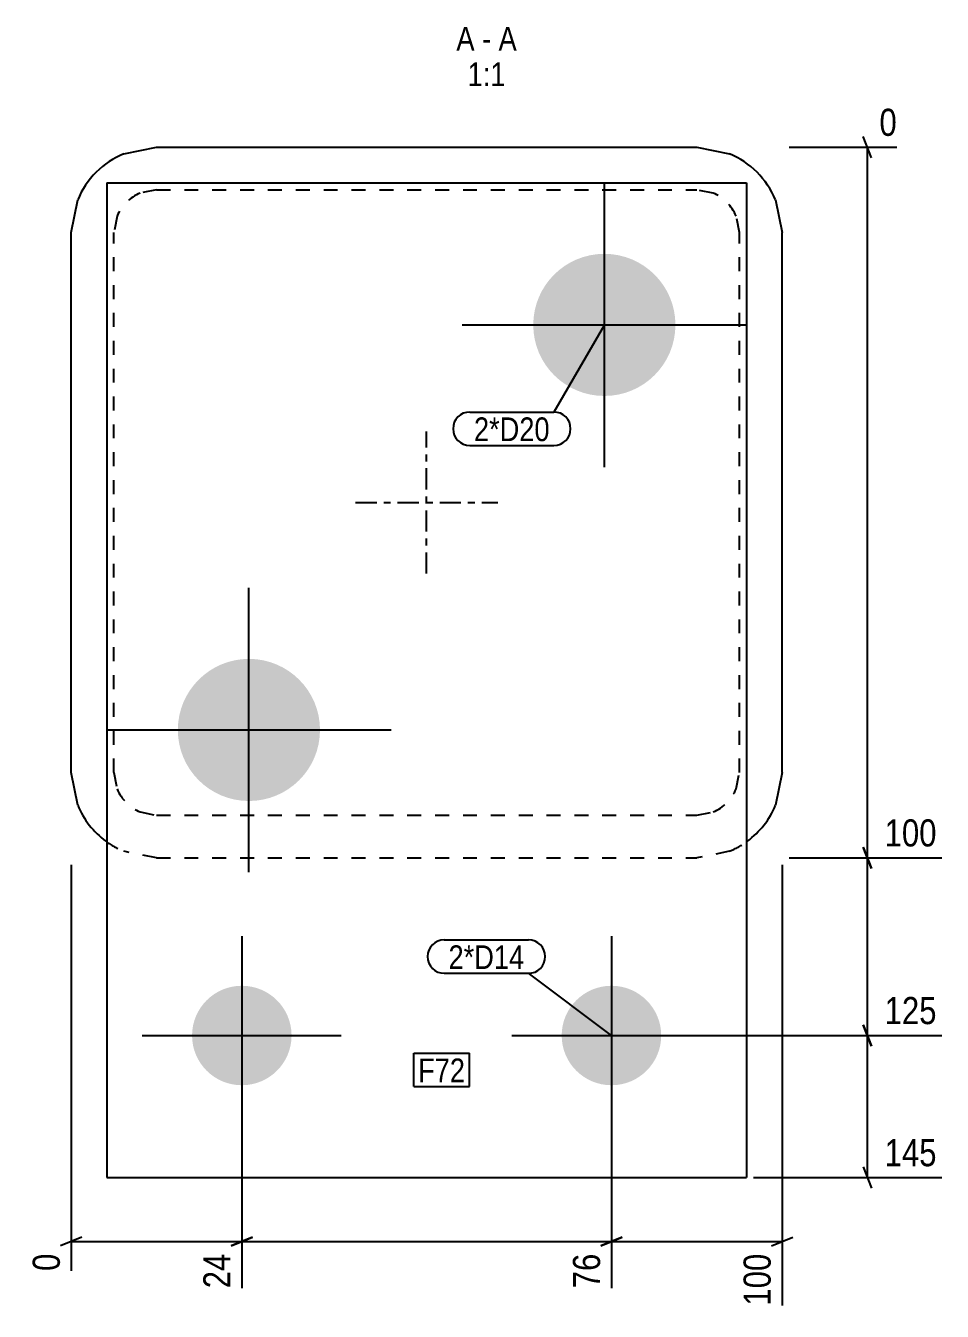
# Model space of a CAD drawing. Header units: millimetres. Extents: x 5 to 26756, y 2 to 502.
# Drawn here: x 14249.3 to 14378.2, y 1.6 to 182.5 of the extents above; entities that cross this region are included whole.
import ezdxf

# ---------------------------------------------------------------- set-up
doc = ezdxf.new("R2010")
doc.units = ezdxf.units.MM
doc.linetypes.add('DXK_LINE_DOT2', pattern=[3.9198, 1.9599, -1.9599])
doc.linetypes.add('DXK_LINE_DOT3', pattern=[5.9187, 2.979, -0.9799, 0.9799, -0.9799])
for name, color, linetype in [('MÅLSÆTNING', 7, 'Continuous'), ('STÅL', 7, 'Continuous'), ('TEKST', 7, 'Continuous')]:
    doc.layers.add(name, color=color, linetype=linetype)
doc.styles.add('Arial Narrow', font='ARIALN.TTF', dxfattribs={"height": 0.2})

msp = doc.modelspace()

# ---------------------------------------------------------------- hatches: boundary and pattern name
at = {"layer": 'STÅL', "linetype": 'Continuous'}
for points in [[(14320.67, 140.41, -1), (14340.67, 140.41, -1)], [(14270.67, 83.41, -1), (14290.67, 83.41, -1)], [(14286.67, 40.41, -1), (14272.67, 40.41, -1)], [(14338.67, 40.41, -1), (14324.67, 40.41, -1)]]:
    msp.add_hatch(color=96, dxfattribs=at).paths.add_polyline_path(points)

# ---------------------------------------------------------------- linework, layer by layer
at = {"layer": 'MÅLSÆTNING', "color": 7, "linetype": 'Continuous'}
for p, q in [((14368.27, 163.91), (14367.07, 166.91)), ((14356.67, 165.41), (14371.81, 165.41)), ((14367.67, 65.41), (14367.67, 165.41)), ((14356.67, 65.41), (14378.14, 65.41)), ((14356.67, 65.41), (14378.14, 65.41)), ((14367.07, 66.91), (14368.27, 63.91)), ((14368.27, 63.91), (14367.07, 66.91)), ((14367.67, 40.41), (14367.67, 65.41)), ((14255.67, 64.41), (14255.67, 7.28)), ((14355.67, 64.41), (14355.67, 2.4)), ((14367.07, 41.91), (14368.27, 38.91)), ((14368.27, 38.91), (14367.07, 41.91)), ((14332.67, 40.41), (14378.14, 40.41)), ((14332.67, 40.41), (14378.14, 40.41)), ((14367.67, 20.41), (14367.67, 40.41)), ((14279.67, 39.41), (14279.67, 4.84)), ((14279.67, 39.41), (14279.67, 4.84)), ((14331.67, 39.41), (14331.67, 4.84)), ((14331.67, 39.41), (14331.67, 4.84)), ((14367.07, 21.91), (14368.27, 18.91)), ((14351.67, 20.41), (14378.14, 20.41)), ((14257.17, 12.01), (14254.17, 10.81)), ((14255.67, 11.41), (14279.67, 11.41)), ((14281.17, 12.01), (14278.17, 10.81)), ((14278.17, 10.81), (14281.17, 12.01)), ((14279.67, 11.41), (14331.67, 11.41)), ((14333.17, 12.01), (14330.17, 10.81)), ((14330.17, 10.81), (14333.17, 12.01)), ((14331.67, 11.41), (14355.67, 11.41)), ((14354.17, 10.81), (14357.17, 12.01))]:
    msp.add_line(p, q, dxfattribs=at)
at = {"layer": 'STÅL', "color": 2, "linetype": 'Continuous'}
for p, q in [((14263.08, 164.5), (14267.67, 165.41)), ((14267.67, 165.41), (14343.67, 165.41)), ((14343.67, 165.41), (14348.26, 164.5)), ((14260.67, 160.41), (14350.67, 160.41)), ((14260.67, 160.41), (14260.67, 20.41)), ((14350.67, 160.41), (14350.67, 20.41)), ((14255.67, 153.41), (14256.58, 158)), ((14354.76, 158), (14355.67, 153.41)), ((14255.67, 77.41), (14255.67, 153.41)), ((14355.67, 77.41), (14355.67, 153.41)), ((14256.58, 72.82), (14255.67, 77.41)), ((14355.67, 77.41), (14354.76, 72.82)), ((14260.67, 20.41), (14350.67, 20.41))]:
    msp.add_line(p, q, dxfattribs=at)
at = {"layer": 'STÅL', "color": 7, "linetype": 'DXK_LINE_DOT2'}
for p, q in [((14267.67, 159.41), (14265.37, 158.96)), ((14267.67, 159.41), (14343.67, 159.41)), ((14345.97, 158.96), (14343.67, 159.41)), ((14262.13, 155.71), (14261.67, 153.41)), ((14349.67, 153.41), (14349.21, 155.71)), ((14261.67, 77.41), (14261.67, 153.41)), ((14349.67, 77.41), (14349.67, 153.41)), ((14261.67, 77.41), (14262.13, 75.12)), ((14349.21, 75.12), (14349.67, 77.41)), ((14265.37, 71.87), (14267.67, 71.41)), ((14267.67, 71.41), (14343.67, 71.41)), ((14343.67, 71.41), (14345.97, 71.87)), ((14267.67, 65.41), (14263.08, 66.33)), ((14267.67, 65.41), (14343.67, 65.41)), ((14348.26, 66.33), (14343.67, 65.41))]:
    msp.add_line(p, q, dxfattribs=at)
at = {"layer": 'STÅL', "color": 96, "linetype": 'Continuous'}
for p, q in [((14330.67, 120.41), (14330.67, 160.41)), ((14310.67, 140.41), (14350.67, 140.41)), ((14280.67, 63.41), (14280.67, 103.41)), ((14260.67, 83.41), (14300.67, 83.41)), ((14279.67, 54.41), (14279.67, 26.41)), ((14331.67, 54.41), (14331.67, 26.41)), ((14265.67, 40.41), (14293.67, 40.41)), ((14317.67, 40.41), (14345.67, 40.41))]:
    msp.add_line(p, q, dxfattribs=at)
at = {"layer": 'STÅL', "color": 7, "linetype": 'DXK_LINE_DOT3'}
for p, q in [((14305.67, 105.41), (14305.67, 125.41)), ((14295.67, 115.41), (14315.67, 115.41))]:
    msp.add_line(p, q, dxfattribs=at)
at = {"layer": 'STÅL', "color": 2, "linetype": 'Continuous'}
for centre, start, end in [((14267.67, 153.41), 112.5, 157.5), ((14343.67, 153.41), 22.5, 67.5), ((14267.67, 77.41), 202.5, 233.5514), ((14343.67, 77.41), 306.4486, 337.5)]:
    msp.add_arc(centre, 12, start, end, dxfattribs=at)
at = {"layer": 'STÅL', "color": 7, "linetype": 'DXK_LINE_DOT2'}
for centre, radius, start, end in [((14267.67, 153.41), 6, 112.5, 157.5), ((14343.67, 153.41), 6, 22.5, 67.5), ((14267.67, 77.41), 6, 202.5, 247.5), ((14343.67, 77.41), 6, 292.5, 337.5), ((14267.67, 77.41), 12, 233.5514, 247.5), ((14343.67, 77.41), 12, 292.5, 306.4486)]:
    msp.add_arc(centre, radius, start, end, dxfattribs=at)

# ---------------------------------------------------------------- wipeouts: each hides what was drawn before it
at = {"color": 0, "linetype": 'Continuous'}
for points in [[(14312.42, 179.01), (14312.42, 182.51), (14309.86, 182.51), (14309.86, 179.01)], [(14314.74, 179.01), (14314.74, 182.51), (14313.47, 182.51), (14313.47, 179.01)], [(14318.35, 179.01), (14318.35, 182.51), (14315.79, 182.51), (14315.79, 179.01)], [(14316.77, 174.01), (14316.77, 177.51), (14311.44, 177.51), (14311.44, 174.01)]]:
    msp.add_wipeout(points, dxfattribs=at).dxf.layer = 'TEKST'
at = {"color": 0}
for points in [[(14322.98, 124.05), (14322.98, 127.55), (14312.33, 127.55), (14312.33, 124.05)], [(14319.41, 49.76), (14319.41, 53.26), (14308.75, 53.26), (14308.75, 49.76)], [(14311.08, 33.83), (14311.08, 37.33), (14304.47, 37.33), (14304.47, 33.83)]]:
    msp.add_wipeout(points, dxfattribs=at).dxf.layer = 'TEKST'

# ---------------------------------------------------------------- next in the draw order: texts
at = {"layer": 'TEKST', "color": 3, "linetype": 'Continuous', "style": 'Arial Narrow'}
for s, p in [('A', (14309.86, 179.01)), ('A', (14315.79, 179.01)), ('-', (14313.47, 179.01)), ('1:1', (14311.44, 174.01))]:
    msp.add_text(s, height=3.34, dxfattribs=at).set_placement(p)

# ---------------------------------------------------------------- next in the draw order: wipeouts: each hides what was drawn before it
at = {"color": 0, "linetype": 'Continuous'}
for points in [[(14372.61, 166.21), (14372.61, 171.81), (14368.57, 171.81), (14368.57, 166.21)], [(14378.21, 66.21), (14378.21, 71.81), (14369.3, 71.81), (14369.3, 66.21)], [(14378.21, 41.21), (14378.21, 46.81), (14369.3, 46.81), (14369.3, 41.21)], [(14378.21, 21.21), (14378.21, 26.81), (14369.3, 26.81), (14369.3, 21.21)], [(14254.87, 10.51), (14249.27, 10.51), (14249.27, 6.47), (14254.87, 6.47)], [(14278.87, 10.51), (14273.27, 10.51), (14273.27, 4.04), (14278.87, 4.04)], [(14330.87, 10.51), (14325.27, 10.51), (14325.27, 4.04), (14330.87, 4.04)], [(14354.87, 10.51), (14349.27, 10.51), (14349.27, 1.6), (14354.87, 1.6)]]:
    msp.add_wipeout(points, dxfattribs=at).dxf.layer = 'MÅLSÆTNING'
at = {"color": 0}
for points in [[(14322.98, 124.05), (14322.98, 127.55), (14312.33, 127.55), (14312.33, 124.05)], [(14319.41, 49.76), (14319.41, 53.26), (14308.75, 53.26), (14308.75, 49.76)], [(14311.08, 33.83), (14311.08, 37.33), (14304.47, 37.33), (14304.47, 33.83)]]:
    msp.add_wipeout(points, dxfattribs=at).dxf.layer = 'TEKST'

# ---------------------------------------------------------------- next in the draw order: linework, layer by layer
at = {"layer": 'TEKST', "color": 7, "linetype": 'Continuous'}
for p, q in [((14330.67, 140.41), (14323.58, 128.15)), ((14311.73, 128.15), (14323.58, 128.15)), ((14311.73, 123.45), (14323.58, 123.45)), ((14308.15, 53.86), (14320.01, 53.86)), ((14308.15, 49.16), (14320.01, 49.16)), ((14331.67, 40.41), (14320.01, 49.16)), ((14303.87, 37.93), (14311.68, 37.93)), ((14303.87, 33.23), (14303.87, 37.93)), ((14311.68, 33.23), (14311.68, 37.93)), ((14303.87, 33.23), (14311.68, 33.23))]:
    msp.add_line(p, q, dxfattribs=at)
for centre, start, end in [((14311.73, 125.8), 90, 270), ((14323.58, 125.8), 270, 90), ((14308.15, 51.51), 90, 270), ((14320.01, 51.51), 270, 90)]:
    msp.add_arc(centre, 2.35, start, end, dxfattribs=at)

# ---------------------------------------------------------------- next in the draw order: texts
at = {"layer": 'MÅLSÆTNING', "color": 3, "linetype": 'Continuous', "style": 'Arial Narrow'}
for s, height, p in [('0', 3.82, (14369.37, 167.01)), ('100', 3.818, (14370.1, 67.01)), ('125', 3.818, (14370.1, 42.01)), ('145', 3.818, (14370.1, 22.01))]:
    msp.add_text(s, height=height, dxfattribs=at).set_placement(p)
for s, height, p in [('0', 3.82, (14254.07, 7.28)), ('24', 3.818, (14278.07, 4.84)), ('76', 3.818, (14330.07, 4.84)), ('100', 3.818, (14354.07, 2.4))]:
    msp.add_text(s, height=height, rotation=90.0002, dxfattribs=at).set_placement(p)
at = {"layer": 'TEKST', "color": 3, "style": 'Arial Narrow'}
for s, p in [('2*D20', (14312.33, 124.05)), ('2*D14', (14308.75, 49.76)), ('F72', (14304.47, 33.83))]:
    msp.add_text(s, height=3.34, dxfattribs=at).set_placement(p)

doc.saveas('drawing.dxf')
